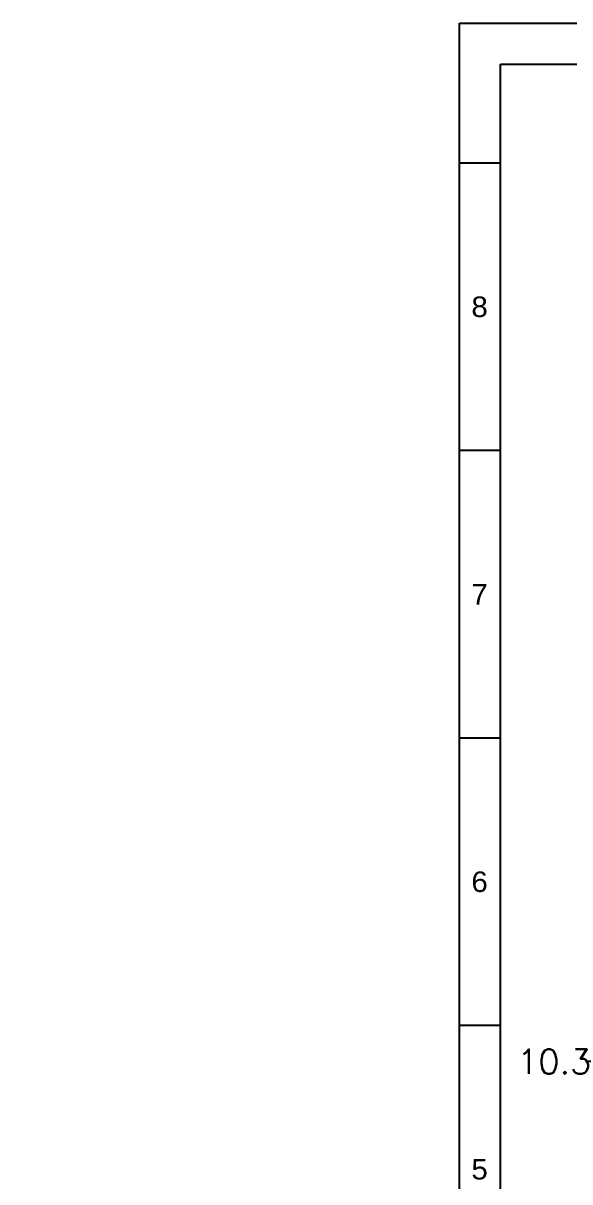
# Model space of a CAD drawing. Header units: millimetres. Extents: x 0 to 1895, y 0 to 1126.
# Drawn here: x 947.3 to 1080.5, y 794.7 to 1076.8 of the extents above; entities that cross this region are included whole.
import ezdxf
from ezdxf.enums import TextEntityAlignment as Align

# ---------------------------------------------------------------- set-up
doc = ezdxf.new("R2010")
doc.units = ezdxf.units.MM
doc.header["$MEASUREMENT"] = 0
doc.layers.get('0').update_dxf_attribs({"linetype": 'CONTINUOUS'})
doc.layers.get('Defpoints').update_dxf_attribs({"linetype": 'CONTINUOUS'})
doc.styles.get("Standard").update_dxf_attribs({"font": 'txt', "bigfont": 'gbcbig.shx'})
doc.styles.add('TEXTSTYLE_0', font='txt', dxfattribs={"width": 0.8})
doc.dimstyles.new('副本 (2)Standard', dxfattribs={"dimtxt": 6, "dimasz": 3, "dimexe": 0.18, "dimexo": 0.0625, "dimgap": 0.09, "dimtad": 0, "dimdec": 1, "dimzin": 0, "dimdsep": 46, "dimtxsty": 'Standard', "dimblk": 'OPEN30', "dimcen": 0.09, "dimclrd": 3, "dimclre": 3, "dimclrt": 6, "dimadec": 0, "dimazin": 0, "dimtfac": 1, "dimtdec": 4, "dimtofl": 0, "dimtmove": 0, "dimatfit": 3, "dimfxl": 0, "dimtolj": 1, "dimtzin": 0, "dimarcsym": 0})

# ---------------------------------------------------------------- blocks, each defined once
blk = doc.blocks.new('_Open30')
at = {"color": 0, "linetype": 'ByBlock', "lineweight": -2}
for p, q in [((-1, 0.268), (0, 0)), ((0, 0), (-1, -0.268)), ((0, 0), (-1, 0))]:
    blk.add_line(p, q, dxfattribs=at)
blk = doc.blocks.new('*D91')
at = {"color": 3, "lineweight": -2}
for p, q in [((1428.03, 857.83), (1428.21, 857.83)), ((1428.12, 857.74), (1428.12, 857.92)), ((1435, 853.37), (1432.49, 855))]:
    blk.add_line(p, q, dxfattribs=at)
at = {"layer": 'Defpoints', "color": 0}
for p in [(1426.27, 859.02), (1429.97, 856.63)]:
    blk.add_point(p, dxfattribs=at)
at = {"color": 3, "lineweight": -2, "xscale": 3, "yscale": 3, "zscale": 3, "rotation": 147.0817108154297}
blk.add_blockref('_Open30', (1429.97, 856.63), dxfattribs=at)
at = {"color": 6, "insert": (1442.63, 848.43), "char_height": 6, "attachment_point": 5, "rotation": 327.0817}
blk.add_mtext('\\A1;∅4.4', dxfattribs=at)
blk = doc.blocks.new('*D92')
at = {"color": 3, "lineweight": -2}
for p, q in [((1397.85, 874.83), (1407.85, 869.07)), ((1412.53, 866.33), (1412.71, 866.33)), ((1412.62, 866.24), (1412.62, 866.42))]:
    blk.add_line(p, q, dxfattribs=at)
at = {"layer": 'Defpoints', "color": 0}
for p in [(1410.45, 867.58), (1414.79, 865.08)]:
    blk.add_point(p, dxfattribs=at)
at = {"color": 3, "lineweight": -2, "xscale": 3, "yscale": 3, "zscale": 3, "rotation": 330.0817565917969}
blk.add_blockref('_Open30', (1410.45, 867.58), dxfattribs=at)
at = {"color": 6, "insert": (1393.44, 877.37), "char_height": 6, "attachment_point": 5, "rotation": 330.0817}
blk.add_mtext('\\A1;∅5', dxfattribs=at)
blk = doc.blocks.new('*D114')
at = {"color": 3, "lineweight": -2}
for p, q in [((1087.33, 823.92), (1084.33, 823.92)), ((1087.33, 823.9), (1087.33, 824.1)), ((1094.63, 823.92), (1090.33, 823.92)), ((1097.63, 818.39), (1097.63, 824.1))]:
    blk.add_line(p, q, dxfattribs=at)
at = {"layer": 'Defpoints', "color": 0}
for p in [(1087.33, 823.92), (1087.33, 823.83), (1097.63, 818.33)]:
    blk.add_point(p, dxfattribs=at)
at = {"color": 3, "lineweight": -2, "xscale": 3, "yscale": 3, "zscale": 3, "rotation": 180}
blk.add_blockref('_Open30', (1087.33, 823.92), dxfattribs=at)
at = {"color": 3, "lineweight": -2, "xscale": 3, "yscale": 3, "zscale": 3}
blk.add_blockref('_Open30', (1097.63, 823.92), dxfattribs=at)
at = {"color": 6, "insert": (1076.74, 823.92), "char_height": 6, "attachment_point": 5}
blk.add_mtext('\\A1;10.3', dxfattribs=at)
blk = doc.blocks.new('SUN_6HWZ35TKYY1ECAF2H1NO37HIP3V')
at = {"color": 7, "linetype": 'Continuous'}
for p, q in [((-841, 594), (0, 594)), ((-841, 0), (-841, 594)), ((-831, 584), (-10, 584)), ((-831, 10), (-831, 584)), ((-841, 560), (-831, 560)), ((-841, 490), (-831, 490)), ((-841, 420), (-831, 420)), ((-841, 350), (-831, 350))]:
    blk.add_line(p, q, dxfattribs=at)
at = {"color": 2, "style": 'TEXTSTYLE_0', "width": 1.029662}
for s, p, p2 in [('8', (-838.09, 522.45), (-834.09, 522.45)), ('7', (-838.09, 452.45), (-834.09, 452.45)), ('6', (-838.09, 382.45), (-834.09, 382.45)), ('5', (-838.09, 312.45), (-834.09, 312.45))]:
    blk.add_text(s, height=5, dxfattribs=at).set_placement(p, p2, align=Align.FIT)

msp = doc.modelspace()

# ---------------------------------------------------------------- block references
msp.add_blockref('SUN_6HWZ35TKYY1ECAF2H1NO37HIP3V', (1894.64, 482.77))

# ---------------------------------------------------------------- dimensions: what is measured, and where the dimension line sits
for base, p1, p2, picture, middle in [((1410.45326593, 867.57569483), (0, 0), (0, 0), '*D92', (1393.43605131, 877.36824387)), ((1429.9668929, 856.63321184), (0, 0), (0, 0), '*D91', (1442.63414062, 848.43266703)), ((1087.33, 823.92), (1097.63, 818.33), (1087.33, 823.83), '*D114', (1076.74, 823.92))]:
    dim = msp.add_linear_dim(base=base, p1=p1, p2=p2, dimstyle='副本 (2)Standard')
    dim.commit()
    dim.dimension.update_dxf_attribs({"geometry": picture, "text_midpoint": middle, "dimtype": 160})

doc.saveas('drawing.dxf')
